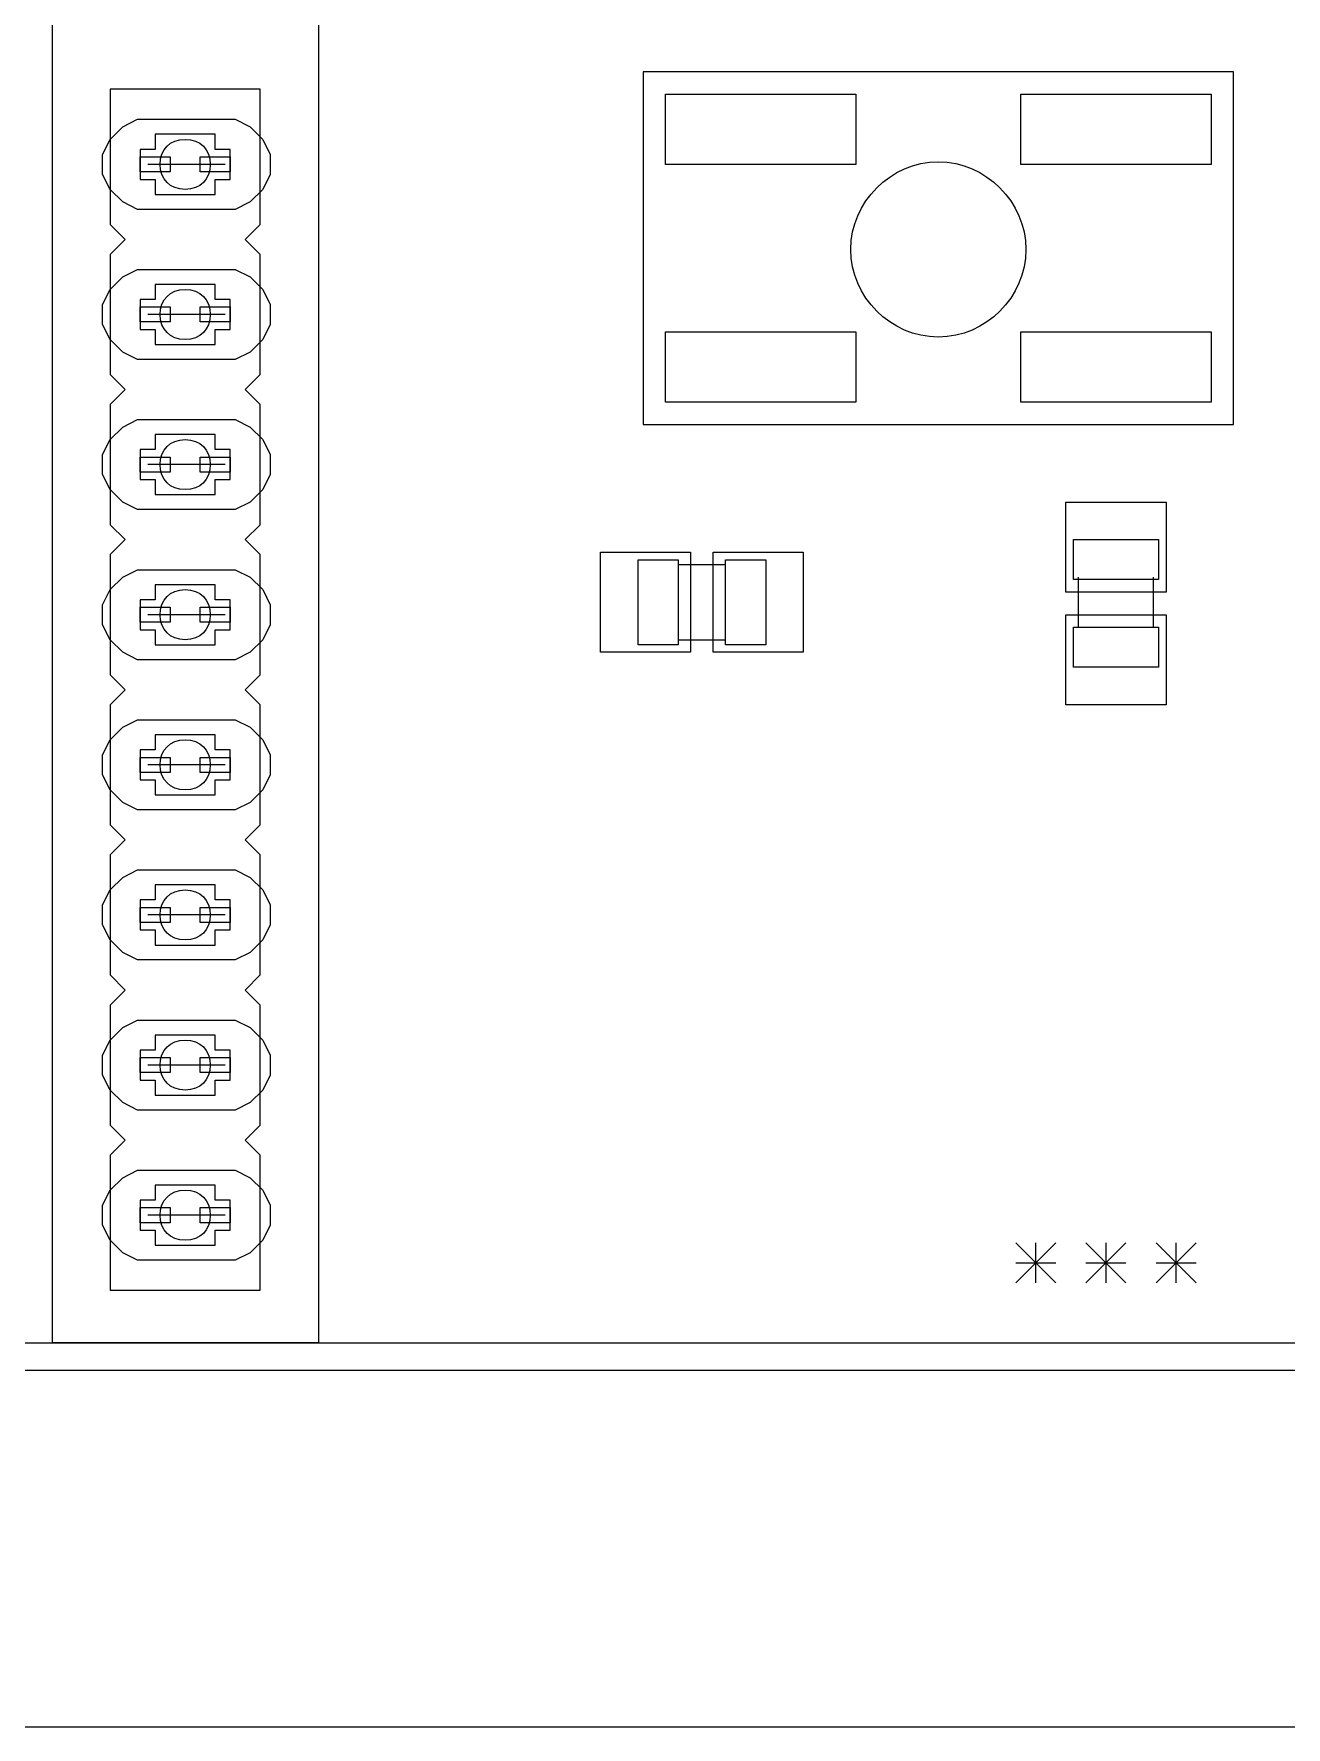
# Model space of a CAD drawing. Extents: x 69 to 170, y 48 to 122.
# Drawn here: x 120.55 to 137.5, y 48 to 70.92 of the extents above; entities that cross this region are included whole.
import ezdxf

# ---------------------------------------------------------------- set-up
doc = ezdxf.new("R2010")
doc.units = 0
for name, color, linetype in [('outline1', 7, 'CONTINUOUS'), ('ref', 7, 'CONTINUOUS'), ('ROB-L-P-2-D', 7, 'CONTINUOUS'), ('ROB-L-P-3--4-D', 7, 'CONTINUOUS'), ('ROB-L-P-5-D', 7, 'CONTINUOUS')]:
    doc.layers.add(name, color=color, linetype=linetype)

msp = doc.modelspace()

# ---------------------------------------------------------------- linework, layer by layer
at = {"layer": 'outline1', "color": 7}
msp.add_line((165.599993, 48), (73.599985, 48), dxfattribs=at)
at = {"layer": 'ref', "color": 3}
for p, q in [((136.783595, 70.407318), (128.790974, 70.407318)), ((128.790974, 70.407318), (128.790974, 65.631591)), ((136.783595, 65.631591), (136.783595, 70.407318)), ((121.577775, 70.1703), (121.577775, 68.341364)), ((123.609552, 70.1703), (121.577775, 70.1703)), ((123.609552, 68.341364), (123.609552, 70.1703)), ((129.096349, 70.101943), (131.670529, 70.101943)), ((129.096349, 69.153854), (129.096349, 70.101943)), ((131.670529, 70.101943), (131.670529, 69.153854)), ((133.905154, 70.101943), (136.479331, 70.101943)), ((133.905154, 69.153854), (133.905154, 70.101943)), ((136.479331, 70.101943), (136.479331, 69.153854)), ((121.747548, 69.662077), (121.950395, 69.763499)), ((121.747548, 69.662077), (121.950395, 69.763499)), ((121.950395, 69.763499), (123.271108, 69.763499)), ((121.950395, 69.763499), (123.271108, 69.763499)), ((123.271108, 69.763499), (123.473955, 69.662077)), ((123.271108, 69.763499), (123.473955, 69.662077)), ((121.476349, 69.289456), (121.577775, 69.492303)), ((121.476349, 69.289456), (121.577775, 69.492303)), ((121.577775, 69.492303), (121.747548, 69.662077)), ((121.577775, 69.492303), (121.747548, 69.662077)), ((122.999909, 69.560652), (122.187414, 69.560652)), ((122.187414, 69.560652), (122.187414, 69.356701)), ((122.999909, 69.356701), (122.999909, 69.560652)), ((123.473955, 69.662077), (123.643729, 69.492303)), ((123.473955, 69.662077), (123.643729, 69.492303)), ((123.643729, 69.492303), (123.745154, 69.289456)), ((123.643729, 69.492303), (123.745154, 69.289456)), ((121.476349, 69.018257), (121.476349, 69.289456)), ((121.476349, 69.018257), (121.476349, 69.289456)), ((122.187414, 69.356701), (121.984572, 69.356701)), ((121.984572, 69.356701), (121.984572, 68.951012)), ((121.984572, 69.255276), (122.390261, 69.255276)), ((121.984572, 69.052434), (121.984572, 69.255276)), ((122.390261, 69.255276), (122.390261, 69.052434)), ((122.797062, 69.255276), (123.203863, 69.255276)), ((122.797062, 69.052434), (122.797062, 69.255276)), ((123.203863, 69.356701), (122.999909, 69.356701)), ((123.203863, 68.951012), (123.203863, 69.356701)), ((123.203863, 69.255276), (123.203863, 69.052434)), ((123.745154, 69.289456), (123.745154, 69.018257)), ((123.745154, 69.289456), (123.745154, 69.018257)), ((121.577775, 68.81541), (121.476349, 69.018257)), ((121.577775, 68.81541), (121.476349, 69.018257)), ((122.390261, 69.052434), (121.984572, 69.052434)), ((123.135506, 69.153854), (122.085997, 69.153854)), ((123.203863, 69.052434), (122.797062, 69.052434)), ((122.932664, 69.153854), (122.932664, 69.153854)), ((123.745154, 69.018257), (123.643729, 68.81541)), ((123.745154, 69.018257), (123.643729, 68.81541)), ((131.670529, 69.153854), (129.096349, 69.153854)), ((136.479331, 69.153854), (133.905154, 69.153854)), ((121.747548, 68.645636), (121.577775, 68.81541)), ((121.747548, 68.645636), (121.577775, 68.81541)), ((121.984572, 68.951012), (122.187414, 68.951012)), ((122.187414, 68.951012), (122.187414, 68.747059)), ((122.999909, 68.747059), (122.999909, 68.951012)), ((122.999909, 68.951012), (123.203863, 68.951012)), ((123.643729, 68.81541), (123.473955, 68.645636)), ((123.643729, 68.81541), (123.473955, 68.645636)), ((121.950395, 68.544211), (121.747548, 68.645636)), ((121.950395, 68.544211), (121.747548, 68.645636)), ((123.271108, 68.544211), (121.950395, 68.544211)), ((123.271108, 68.544211), (121.950395, 68.544211)), ((122.187414, 68.747059), (122.999909, 68.747059)), ((123.473955, 68.645636), (123.271108, 68.544211)), ((123.473955, 68.645636), (123.271108, 68.544211)), ((121.577775, 68.341364), (121.780622, 68.137413)), ((123.40671, 68.137413), (123.609552, 68.341364)), ((121.780622, 68.137413), (121.577775, 67.934563)), ((123.609552, 67.934563), (123.40671, 68.137413)), ((121.577775, 67.934563), (121.577775, 66.309587)), ((123.609552, 66.309587), (123.609552, 67.934563)), ((133.973502, 68.00292), (133.973502, 68.00292)), ((121.577775, 67.46052), (121.747548, 67.6303)), ((121.577775, 67.46052), (121.747548, 67.6303)), ((121.747548, 67.6303), (121.950395, 67.731725)), ((121.747548, 67.6303), (121.950395, 67.731725)), ((121.950395, 67.731725), (123.271108, 67.731725)), ((121.950395, 67.731725), (123.271108, 67.731725)), ((123.271108, 67.731725), (123.473955, 67.6303)), ((123.271108, 67.731725), (123.473955, 67.6303)), ((123.473955, 67.6303), (123.643729, 67.46052)), ((123.473955, 67.6303), (123.643729, 67.46052)), ((121.476349, 67.257679), (121.577775, 67.46052)), ((121.476349, 67.257679), (121.577775, 67.46052)), ((122.999909, 67.527771), (122.187414, 67.527771)), ((122.187414, 67.527771), (122.187414, 67.324924)), ((122.999909, 67.324924), (122.999909, 67.527771)), ((123.643729, 67.46052), (123.745154, 67.257679)), ((123.643729, 67.46052), (123.745154, 67.257679)), ((121.476349, 66.98648), (121.476349, 67.257679)), ((121.476349, 66.98648), (121.476349, 67.257679)), ((122.187414, 67.324924), (121.984572, 67.324924)), ((121.984572, 67.324924), (121.984572, 66.919229)), ((121.984572, 67.223499), (122.390261, 67.223499)), ((121.984572, 67.020652), (121.984572, 67.223499)), ((122.390261, 67.223499), (122.390261, 67.020652)), ((122.797062, 67.223499), (123.203863, 67.223499)), ((122.797062, 67.020652), (122.797062, 67.223499)), ((123.203863, 67.324924), (122.999909, 67.324924)), ((123.203863, 66.919229), (123.203863, 67.324924)), ((123.203863, 67.223499), (123.203863, 67.020652)), ((123.745154, 67.257679), (123.745154, 66.98648)), ((123.745154, 67.257679), (123.745154, 66.98648)), ((121.577775, 66.783633), (121.476349, 66.98648)), ((121.577775, 66.783633), (121.476349, 66.98648)), ((122.390261, 67.020652), (121.984572, 67.020652)), ((123.135506, 67.122077), (122.085997, 67.122077)), ((123.203863, 67.020652), (122.797062, 67.020652)), ((122.932664, 67.122077), (122.932664, 67.122077)), ((123.745154, 66.98648), (123.643729, 66.783633)), ((123.745154, 66.98648), (123.643729, 66.783633)), ((121.747548, 66.613854), (121.577775, 66.783633)), ((121.747548, 66.613854), (121.577775, 66.783633)), ((121.984572, 66.919229), (122.187414, 66.919229)), ((122.187414, 66.919229), (122.187414, 66.715276)), ((122.187414, 66.715276), (122.999909, 66.715276)), ((122.999909, 66.715276), (122.999909, 66.919229)), ((122.999909, 66.919229), (123.203863, 66.919229)), ((123.643729, 66.783633), (123.473955, 66.613854)), ((123.643729, 66.783633), (123.473955, 66.613854)), ((129.096349, 66.885058), (131.670529, 66.885058)), ((129.096349, 65.936966), (129.096349, 66.885058)), ((131.670529, 66.885058), (131.670529, 65.936966)), ((133.905154, 66.885058), (136.479331, 66.885058)), ((133.905154, 65.936966), (133.905154, 66.885058)), ((136.479331, 66.885058), (136.479331, 65.936966)), ((121.950395, 66.512434), (121.747548, 66.613854)), ((121.950395, 66.512434), (121.747548, 66.613854)), ((123.271108, 66.512434), (121.950395, 66.512434)), ((123.271108, 66.512434), (121.950395, 66.512434)), ((123.473955, 66.613854), (123.271108, 66.512434)), ((123.473955, 66.613854), (123.271108, 66.512434)), ((121.577775, 66.309587), (121.780622, 66.105636)), ((123.40671, 66.105636), (123.609552, 66.309587)), ((121.780622, 66.105636), (121.577775, 65.902789)), ((123.609552, 65.902789), (123.40671, 66.105636)), ((121.577775, 65.902789), (121.577775, 64.276701)), ((123.609552, 64.276701), (123.609552, 65.902789)), ((131.670529, 65.936966), (129.096349, 65.936966)), ((136.479331, 65.936966), (133.905154, 65.936966)), ((121.577775, 65.428743), (121.747548, 65.597413)), ((121.577775, 65.428743), (121.747548, 65.597413)), ((121.747548, 65.597413), (121.950395, 65.699939)), ((121.747548, 65.597413), (121.950395, 65.699939)), ((121.950395, 65.699939), (123.271108, 65.699939)), ((121.950395, 65.699939), (123.271108, 65.699939)), ((123.271108, 65.699939), (123.473955, 65.597413)), ((123.271108, 65.699939), (123.473955, 65.597413)), ((123.473955, 65.597413), (123.643729, 65.428743)), ((123.473955, 65.597413), (123.643729, 65.428743)), ((128.790974, 65.631591), (136.783595, 65.631591)), ((121.476349, 65.225896), (121.577775, 65.428743)), ((121.476349, 65.225896), (121.577775, 65.428743)), ((122.999909, 65.495988), (122.187414, 65.495988)), ((122.187414, 65.495988), (122.187414, 65.293147)), ((122.999909, 65.293147), (122.999909, 65.495988)), ((123.643729, 65.428743), (123.745154, 65.225896)), ((123.643729, 65.428743), (123.745154, 65.225896)), ((121.476349, 64.954698), (121.476349, 65.225896)), ((121.476349, 64.954698), (121.476349, 65.225896)), ((122.187414, 65.293147), (121.984572, 65.293147)), ((121.984572, 65.293147), (121.984572, 64.886349)), ((121.984572, 65.191725), (122.390261, 65.191725)), ((121.984572, 64.987771), (121.984572, 65.191725)), ((122.390261, 65.191725), (122.390261, 64.987771)), ((122.797062, 65.191725), (123.203863, 65.191725)), ((122.797062, 64.987771), (122.797062, 65.191725)), ((123.203863, 65.293147), (122.999909, 65.293147)), ((123.203863, 64.886349), (123.203863, 65.293147)), ((123.203863, 65.191725), (123.203863, 64.987771)), ((123.745154, 65.225896), (123.745154, 64.954698)), ((123.745154, 65.225896), (123.745154, 64.954698)), ((121.577775, 64.750747), (121.476349, 64.954698)), ((121.577775, 64.750747), (121.476349, 64.954698)), ((122.390261, 64.987771), (121.984572, 64.987771)), ((121.984572, 64.886349), (122.187414, 64.886349)), ((123.135506, 65.0903), (122.085997, 65.0903)), ((122.187414, 64.886349), (122.187414, 64.683499)), ((123.203863, 64.987771), (122.797062, 64.987771)), ((122.932664, 65.0903), (122.932664, 65.0903)), ((122.999909, 64.683499), (122.999909, 64.886349)), ((122.999909, 64.886349), (123.203863, 64.886349)), ((123.745154, 64.954698), (123.643729, 64.750747)), ((123.745154, 64.954698), (123.643729, 64.750747)), ((121.747548, 64.582077), (121.577775, 64.750747)), ((121.747548, 64.582077), (121.577775, 64.750747)), ((122.187414, 64.683499), (122.999909, 64.683499)), ((123.643729, 64.750747), (123.473955, 64.582077)), ((123.643729, 64.750747), (123.473955, 64.582077)), ((121.950395, 64.480652), (121.747548, 64.582077)), ((121.950395, 64.480652), (121.747548, 64.582077)), ((123.271108, 64.480652), (121.950395, 64.480652)), ((123.271108, 64.480652), (121.950395, 64.480652)), ((123.473955, 64.582077), (123.271108, 64.480652)), ((123.473955, 64.582077), (123.271108, 64.480652)), ((134.514793, 64.582077), (135.869683, 64.582077)), ((134.514793, 63.362789), (134.514793, 64.582077)), ((135.869683, 64.582077), (135.869683, 63.362789)), ((121.577775, 64.276701), (121.780622, 64.073854)), ((123.40671, 64.073854), (123.609552, 64.276701)), ((121.780622, 64.073854), (121.577775, 63.871012)), ((123.609552, 63.871012), (123.40671, 64.073854)), ((134.616218, 64.073854), (135.768261, 64.073854)), ((134.616218, 63.532563), (134.616218, 64.073854)), ((135.768261, 64.073854), (135.768261, 63.532563)), ((121.577775, 63.871012), (121.577775, 62.244924)), ((123.609552, 62.244924), (123.609552, 63.871012)), ((128.215506, 63.90408), (129.434793, 63.90408)), ((128.215506, 62.5503), (128.215506, 63.90408)), ((128.723729, 63.802655), (129.266123, 63.802655)), ((128.723729, 62.651725), (128.723729, 63.802655)), ((129.266123, 63.802655), (129.266123, 62.651725)), ((129.266123, 63.73541), (129.908839, 63.73541)), ((129.434793, 63.90408), (129.434793, 62.5503)), ((129.740169, 63.90408), (130.959456, 63.90408)), ((129.740169, 62.5503), (129.740169, 63.90408)), ((129.908839, 63.802655), (130.451239, 63.802655)), ((129.908839, 62.651725), (129.908839, 63.802655)), ((130.451239, 63.802655), (130.451239, 62.651725)), ((130.959456, 63.90408), (130.959456, 62.5503)), ((121.577775, 63.396966), (121.747548, 63.565636)), ((121.577775, 63.396966), (121.747548, 63.565636)), ((121.747548, 63.565636), (121.950395, 63.667059)), ((121.747548, 63.565636), (121.950395, 63.667059)), ((121.950395, 63.667059), (123.271108, 63.667059)), ((121.950395, 63.667059), (123.271108, 63.667059)), ((123.271108, 63.667059), (123.473955, 63.565636)), ((123.271108, 63.667059), (123.473955, 63.565636)), ((123.473955, 63.565636), (123.643729, 63.396966)), ((123.473955, 63.565636), (123.643729, 63.396966)), ((135.768261, 63.532563), (134.616218, 63.532563)), ((134.684572, 62.888743), (134.684572, 63.565636)), ((135.699909, 62.888743), (135.699909, 63.565636)), ((121.476349, 63.193016), (121.577775, 63.396966)), ((121.476349, 63.193016), (121.577775, 63.396966)), ((122.187414, 63.261364), (121.984572, 63.261364)), ((121.984572, 63.261364), (121.984572, 62.854563)), ((122.999909, 63.464211), (122.187414, 63.464211)), ((122.187414, 63.464211), (122.187414, 63.261364)), ((122.999909, 63.261364), (122.999909, 63.464211)), ((123.203863, 63.261364), (122.999909, 63.261364)), ((123.203863, 62.854563), (123.203863, 63.261364)), ((123.643729, 63.396966), (123.745154, 63.193016)), ((123.643729, 63.396966), (123.745154, 63.193016)), ((135.869683, 63.362789), (134.514793, 63.362789)), ((121.476349, 62.92292), (121.476349, 63.193016)), ((121.476349, 62.92292), (121.476349, 63.193016)), ((121.984572, 63.159939), (122.390261, 63.159939)), ((121.984572, 62.955988), (121.984572, 63.159939)), ((123.135506, 63.057413), (122.085997, 63.057413)), ((122.390261, 63.159939), (122.390261, 62.955988)), ((122.797062, 63.159939), (123.203863, 63.159939)), ((122.797062, 62.955988), (122.797062, 63.159939)), ((122.932664, 63.057413), (122.932664, 63.057413)), ((123.203863, 63.159939), (123.203863, 62.955988)), ((123.745154, 63.193016), (123.745154, 62.92292)), ((123.745154, 63.193016), (123.745154, 62.92292)), ((134.514793, 63.057413), (135.869683, 63.057413)), ((134.514793, 61.839229), (134.514793, 63.057413)), ((135.869683, 63.057413), (135.869683, 61.839229)), ((121.577775, 62.71897), (121.476349, 62.92292)), ((121.577775, 62.71897), (121.476349, 62.92292)), ((122.390261, 62.955988), (121.984572, 62.955988)), ((121.984572, 62.854563), (122.187414, 62.854563)), ((122.187414, 62.854563), (122.187414, 62.651725)), ((123.203863, 62.955988), (122.797062, 62.955988)), ((122.999909, 62.651725), (122.999909, 62.854563)), ((122.999909, 62.854563), (123.203863, 62.854563)), ((123.745154, 62.92292), (123.643729, 62.71897)), ((123.745154, 62.92292), (123.643729, 62.71897)), ((134.616218, 62.888743), (135.768261, 62.888743)), ((134.616218, 62.346349), (134.616218, 62.888743)), ((135.768261, 62.888743), (135.768261, 62.346349)), ((121.747548, 62.5503), (121.577775, 62.71897)), ((121.747548, 62.5503), (121.577775, 62.71897)), ((122.187414, 62.651725), (122.999909, 62.651725)), ((123.643729, 62.71897), (123.473955, 62.5503)), ((123.643729, 62.71897), (123.473955, 62.5503)), ((129.266123, 62.651725), (128.723729, 62.651725)), ((129.266123, 62.71897), (129.908839, 62.71897)), ((130.451239, 62.651725), (129.908839, 62.651725)), ((121.950395, 62.447771), (121.747548, 62.5503)), ((121.950395, 62.447771), (121.747548, 62.5503)), ((123.271108, 62.447771), (121.950395, 62.447771)), ((123.271108, 62.447771), (121.950395, 62.447771)), ((123.473955, 62.5503), (123.271108, 62.447771)), ((123.473955, 62.5503), (123.271108, 62.447771)), ((129.434793, 62.5503), (128.215506, 62.5503)), ((130.959456, 62.5503), (129.740169, 62.5503)), ((135.768261, 62.346349), (134.616218, 62.346349)), ((121.577775, 62.244924), (121.780622, 62.042077)), ((123.40671, 62.042077), (123.609552, 62.244924)), ((121.780622, 62.042077), (121.577775, 61.839229)), ((123.609552, 61.839229), (123.40671, 62.042077)), ((121.577775, 61.839229), (121.577775, 60.213147)), ((123.609552, 60.213147), (123.609552, 61.839229)), ((135.869683, 61.839229), (134.514793, 61.839229)), ((121.577775, 61.36408), (121.747548, 61.533854)), ((121.577775, 61.36408), (121.747548, 61.533854)), ((121.747548, 61.533854), (121.950395, 61.635276)), ((121.747548, 61.533854), (121.950395, 61.635276)), ((121.950395, 61.635276), (123.271108, 61.635276)), ((121.950395, 61.635276), (123.271108, 61.635276)), ((122.999909, 61.432434), (122.187414, 61.432434)), ((122.187414, 61.432434), (122.187414, 61.229587)), ((122.999909, 61.229587), (122.999909, 61.432434)), ((123.271108, 61.635276), (123.473955, 61.533854)), ((123.271108, 61.635276), (123.473955, 61.533854)), ((123.473955, 61.533854), (123.643729, 61.36408)), ((123.473955, 61.533854), (123.643729, 61.36408)), ((121.476349, 61.16123), (121.577775, 61.36408)), ((121.476349, 61.16123), (121.577775, 61.36408)), ((122.187414, 61.229587), (121.984572, 61.229587)), ((121.984572, 61.229587), (121.984572, 60.822789)), ((123.203863, 61.229587), (122.999909, 61.229587)), ((123.203863, 60.822789), (123.203863, 61.229587)), ((123.643729, 61.36408), (123.745154, 61.16123)), ((123.643729, 61.36408), (123.745154, 61.16123)), ((121.476349, 60.890034), (121.476349, 61.16123)), ((121.476349, 60.890034), (121.476349, 61.16123)), ((121.984572, 61.127059), (122.390261, 61.127059)), ((121.984572, 60.924211), (121.984572, 61.127059)), ((123.135506, 61.025636), (122.085997, 61.025636)), ((122.390261, 61.127059), (122.390261, 60.924211)), ((122.797062, 61.127059), (123.203863, 61.127059)), ((122.797062, 60.924211), (122.797062, 61.127059)), ((122.932664, 61.025636), (122.932664, 61.025636)), ((123.203863, 61.127059), (123.203863, 60.924211)), ((123.745154, 61.16123), (123.745154, 60.890034)), ((123.745154, 61.16123), (123.745154, 60.890034)), ((121.577775, 60.687187), (121.476349, 60.890034)), ((121.577775, 60.687187), (121.476349, 60.890034)), ((122.390261, 60.924211), (121.984572, 60.924211)), ((121.984572, 60.822789), (122.187414, 60.822789)), ((122.187414, 60.822789), (122.187414, 60.619939)), ((123.203863, 60.924211), (122.797062, 60.924211)), ((122.999909, 60.619939), (122.999909, 60.822789)), ((122.999909, 60.822789), (123.203863, 60.822789)), ((123.745154, 60.890034), (123.643729, 60.687187)), ((123.745154, 60.890034), (123.643729, 60.687187)), ((121.747548, 60.517413), (121.577775, 60.687187)), ((121.747548, 60.517413), (121.577775, 60.687187)), ((121.950395, 60.415988), (121.747548, 60.517413)), ((121.950395, 60.415988), (121.747548, 60.517413)), ((122.187414, 60.619939), (122.999909, 60.619939)), ((123.473955, 60.517413), (123.271108, 60.415988)), ((123.473955, 60.517413), (123.271108, 60.415988)), ((123.643729, 60.687187), (123.473955, 60.517413)), ((123.643729, 60.687187), (123.473955, 60.517413)), ((123.271108, 60.415988), (121.950395, 60.415988)), ((123.271108, 60.415988), (121.950395, 60.415988)), ((121.577775, 60.213147), (121.780622, 60.0103)), ((123.40671, 60.0103), (123.609552, 60.213147)), ((121.780622, 60.0103), (121.577775, 59.806349)), ((123.609552, 59.806349), (123.40671, 60.0103)), ((121.577775, 59.806349), (121.577775, 58.181364)), ((121.747548, 59.502077), (121.950395, 59.603499)), ((121.747548, 59.502077), (121.950395, 59.603499)), ((121.950395, 59.603499), (123.271108, 59.603499)), ((121.950395, 59.603499), (123.271108, 59.603499)), ((123.271108, 59.603499), (123.473955, 59.502077)), ((123.271108, 59.603499), (123.473955, 59.502077)), ((123.609552, 58.181364), (123.609552, 59.806349)), ((121.577775, 59.332303), (121.747548, 59.502077)), ((121.577775, 59.332303), (121.747548, 59.502077)), ((122.999909, 59.400652), (122.187414, 59.400652)), ((122.187414, 59.400652), (122.187414, 59.196701)), ((122.999909, 59.196701), (122.999909, 59.400652)), ((123.473955, 59.502077), (123.643729, 59.332303)), ((123.473955, 59.502077), (123.643729, 59.332303)), ((121.476349, 59.129456), (121.577775, 59.332303)), ((121.476349, 59.129456), (121.577775, 59.332303)), ((122.187414, 59.196701), (121.984572, 59.196701)), ((121.984572, 59.196701), (121.984572, 58.791012)), ((123.203863, 59.196701), (122.999909, 59.196701)), ((123.203863, 58.791012), (123.203863, 59.196701)), ((123.643729, 59.332303), (123.745154, 59.129456)), ((123.643729, 59.332303), (123.745154, 59.129456)), ((121.476349, 58.858257), (121.476349, 59.129456)), ((121.476349, 58.858257), (121.476349, 59.129456)), ((121.984572, 59.095276), (122.390261, 59.095276)), ((121.984572, 58.892434), (121.984572, 59.095276)), ((123.135506, 58.993854), (122.085997, 58.993854)), ((122.390261, 59.095276), (122.390261, 58.892434)), ((122.797062, 59.095276), (123.203863, 59.095276)), ((122.797062, 58.892434), (122.797062, 59.095276)), ((122.932664, 58.993854), (122.932664, 58.993854)), ((123.203863, 59.095276), (123.203863, 58.892434)), ((123.745154, 59.129456), (123.745154, 58.858257)), ((123.745154, 59.129456), (123.745154, 58.858257)), ((121.577775, 58.65541), (121.476349, 58.858257)), ((121.577775, 58.65541), (121.476349, 58.858257)), ((122.390261, 58.892434), (121.984572, 58.892434)), ((121.984572, 58.791012), (122.187414, 58.791012)), ((122.187414, 58.791012), (122.187414, 58.587059)), ((123.203863, 58.892434), (122.797062, 58.892434)), ((122.999909, 58.587059), (122.999909, 58.791012)), ((122.999909, 58.791012), (123.203863, 58.791012)), ((123.745154, 58.858257), (123.643729, 58.65541)), ((123.745154, 58.858257), (123.643729, 58.65541)), ((121.747548, 58.485636), (121.577775, 58.65541)), ((121.747548, 58.485636), (121.577775, 58.65541)), ((121.950395, 58.384211), (121.747548, 58.485636)), ((121.950395, 58.384211), (121.747548, 58.485636)), ((122.187414, 58.587059), (122.999909, 58.587059)), ((123.473955, 58.485636), (123.271108, 58.384211)), ((123.473955, 58.485636), (123.271108, 58.384211)), ((123.643729, 58.65541), (123.473955, 58.485636)), ((123.643729, 58.65541), (123.473955, 58.485636)), ((123.271108, 58.384211), (121.950395, 58.384211)), ((123.271108, 58.384211), (121.950395, 58.384211)), ((121.577775, 58.181364), (121.780622, 57.977413)), ((123.40671, 57.977413), (123.609552, 58.181364)), ((121.780622, 57.977413), (121.577775, 57.774563)), ((121.577775, 57.774563), (121.577775, 56.149587)), ((123.609552, 57.774563), (123.40671, 57.977413)), ((123.609552, 56.149587), (123.609552, 57.774563)), ((121.747548, 57.4703), (121.950395, 57.571725)), ((121.747548, 57.4703), (121.950395, 57.571725)), ((121.950395, 57.571725), (123.271108, 57.571725)), ((121.950395, 57.571725), (123.271108, 57.571725)), ((123.271108, 57.571725), (123.473955, 57.4703)), ((123.271108, 57.571725), (123.473955, 57.4703)), ((121.577775, 57.30052), (121.747548, 57.4703)), ((121.577775, 57.30052), (121.747548, 57.4703)), ((122.999909, 57.367771), (122.187414, 57.367771)), ((122.187414, 57.367771), (122.187414, 57.164924)), ((122.999909, 57.164924), (122.999909, 57.367771)), ((123.473955, 57.4703), (123.643729, 57.30052)), ((123.473955, 57.4703), (123.643729, 57.30052)), ((121.476349, 57.097679), (121.577775, 57.30052)), ((121.476349, 57.097679), (121.577775, 57.30052)), ((121.476349, 56.82648), (121.476349, 57.097679)), ((121.476349, 56.82648), (121.476349, 57.097679)), ((122.187414, 57.164924), (121.984572, 57.164924)), ((121.984572, 57.164924), (121.984572, 56.759229)), ((123.203863, 57.164924), (122.999909, 57.164924)), ((123.203863, 56.759229), (123.203863, 57.164924)), ((123.643729, 57.30052), (123.745154, 57.097679)), ((123.643729, 57.30052), (123.745154, 57.097679)), ((123.745154, 57.097679), (123.745154, 56.82648)), ((123.745154, 57.097679), (123.745154, 56.82648)), ((121.984572, 57.063499), (122.390261, 57.063499)), ((121.984572, 56.860652), (121.984572, 57.063499)), ((122.390261, 56.860652), (121.984572, 56.860652)), ((123.135506, 56.962077), (122.085997, 56.962077)), ((122.390261, 57.063499), (122.390261, 56.860652)), ((122.797062, 57.063499), (123.203863, 57.063499)), ((122.797062, 56.860652), (122.797062, 57.063499)), ((123.203863, 56.860652), (122.797062, 56.860652)), ((122.932664, 56.962077), (122.932664, 56.962077)), ((123.203863, 57.063499), (123.203863, 56.860652)), ((121.577775, 56.623633), (121.476349, 56.82648)), ((121.577775, 56.623633), (121.476349, 56.82648)), ((121.747548, 56.453854), (121.577775, 56.623633)), ((121.747548, 56.453854), (121.577775, 56.623633)), ((121.984572, 56.759229), (122.187414, 56.759229)), ((122.187414, 56.759229), (122.187414, 56.555276)), ((122.999909, 56.555276), (122.999909, 56.759229)), ((122.999909, 56.759229), (123.203863, 56.759229)), ((123.643729, 56.623633), (123.473955, 56.453854)), ((123.643729, 56.623633), (123.473955, 56.453854)), ((123.745154, 56.82648), (123.643729, 56.623633)), ((123.745154, 56.82648), (123.643729, 56.623633)), ((121.950395, 56.352434), (121.747548, 56.453854)), ((121.950395, 56.352434), (121.747548, 56.453854)), ((122.187414, 56.555276), (122.999909, 56.555276)), ((123.473955, 56.453854), (123.271108, 56.352434)), ((123.473955, 56.453854), (123.271108, 56.352434)), ((123.271108, 56.352434), (121.950395, 56.352434)), ((123.271108, 56.352434), (121.950395, 56.352434)), ((121.577775, 56.149587), (121.780622, 55.945636)), ((121.780622, 55.945636), (121.577775, 55.742789)), ((123.40671, 55.945636), (123.609552, 56.149587)), ((123.609552, 55.742789), (123.40671, 55.945636)), ((121.577775, 55.742789), (121.577775, 53.913854)), ((123.609552, 53.913854), (123.609552, 55.742789)), ((121.747548, 55.437413), (121.950395, 55.539939)), ((121.747548, 55.437413), (121.950395, 55.539939)), ((121.950395, 55.539939), (123.271108, 55.539939)), ((121.950395, 55.539939), (123.271108, 55.539939)), ((123.271108, 55.539939), (123.473955, 55.437413)), ((123.271108, 55.539939), (123.473955, 55.437413)), ((121.476349, 55.065896), (121.577775, 55.268743)), ((121.476349, 55.065896), (121.577775, 55.268743)), ((121.577775, 55.268743), (121.747548, 55.437413)), ((121.577775, 55.268743), (121.747548, 55.437413)), ((122.999909, 55.335988), (122.187414, 55.335988)), ((122.187414, 55.335988), (122.187414, 55.133147)), ((122.999909, 55.133147), (122.999909, 55.335988)), ((123.473955, 55.437413), (123.643729, 55.268743)), ((123.473955, 55.437413), (123.643729, 55.268743)), ((123.643729, 55.268743), (123.745154, 55.065896)), ((123.643729, 55.268743), (123.745154, 55.065896)), ((121.476349, 54.794698), (121.476349, 55.065896)), ((121.476349, 54.794698), (121.476349, 55.065896)), ((122.187414, 55.133147), (121.984572, 55.133147)), ((121.984572, 55.133147), (121.984572, 54.726349)), ((121.984572, 55.031725), (122.390261, 55.031725)), ((121.984572, 54.827771), (121.984572, 55.031725)), ((122.390261, 55.031725), (122.390261, 54.827771)), ((122.797062, 55.031725), (123.203863, 55.031725)), ((122.797062, 54.827771), (122.797062, 55.031725)), ((123.203863, 55.133147), (122.999909, 55.133147)), ((123.203863, 54.726349), (123.203863, 55.133147)), ((123.203863, 55.031725), (123.203863, 54.827771)), ((123.745154, 55.065896), (123.745154, 54.794698)), ((123.745154, 55.065896), (123.745154, 54.794698)), ((121.577775, 54.590747), (121.476349, 54.794698)), ((121.577775, 54.590747), (121.476349, 54.794698)), ((122.390261, 54.827771), (121.984572, 54.827771)), ((123.135506, 54.9303), (122.085997, 54.9303)), ((123.203863, 54.827771), (122.797062, 54.827771)), ((122.932664, 54.9303), (122.932664, 54.9303)), ((123.745154, 54.794698), (123.643729, 54.590747)), ((123.745154, 54.794698), (123.643729, 54.590747)), ((121.747548, 54.422077), (121.577775, 54.590747)), ((121.747548, 54.422077), (121.577775, 54.590747)), ((121.984572, 54.726349), (122.187414, 54.726349)), ((122.187414, 54.726349), (122.187414, 54.523499)), ((122.999909, 54.523499), (122.999909, 54.726349)), ((122.999909, 54.726349), (123.203863, 54.726349)), ((123.643729, 54.590747), (123.473955, 54.422077)), ((123.643729, 54.590747), (123.473955, 54.422077)), ((133.837906, 54.557679), (134.379197, 54.015276)), ((133.837906, 54.015276), (134.379197, 54.557679)), ((134.108001, 54.015276), (134.108001, 54.557679)), ((134.785997, 54.557679), (135.327288, 54.015276)), ((134.785997, 54.015276), (135.327288, 54.557679)), ((135.057196, 54.015276), (135.057196, 54.557679)), ((135.734081, 54.557679), (136.276484, 54.015276)), ((135.734081, 54.015276), (136.276484, 54.557679)), ((136.005285, 54.015276), (136.005285, 54.557679)), ((121.950395, 54.320652), (121.747548, 54.422077)), ((121.950395, 54.320652), (121.747548, 54.422077)), ((122.187414, 54.523499), (122.999909, 54.523499)), ((123.473955, 54.422077), (123.271108, 54.320652)), ((123.473955, 54.422077), (123.271108, 54.320652)), ((123.271108, 54.320652), (121.950395, 54.320652)), ((123.271108, 54.320652), (121.950395, 54.320652)), ((133.837906, 54.28648), (134.379197, 54.28648)), ((134.785997, 54.28648), (135.327288, 54.28648)), ((135.734081, 54.28648), (136.276484, 54.28648)), ((121.577775, 53.913854), (123.609552, 53.913854)), ((76.433243, 52.830166), (162.760169, 52.830166))]:
    msp.add_line(p, q, dxfattribs=at)
for points in [[(122.254668, 69.153854), (122.254668, 69.356701), (122.390261, 69.492303), (122.594215, 69.492303)], [(122.594215, 69.492303), (122.797062, 69.492303), (122.932664, 69.356701), (122.932664, 69.153854)], [(122.594215, 68.81541), (122.390261, 68.81541), (122.254668, 68.951012), (122.254668, 69.153854)], [(122.932664, 69.153854), (122.932664, 68.951012), (122.797062, 68.81541), (122.594215, 68.81541)], [(131.602172, 68.00292), (131.602172, 68.645636), (132.144572, 69.188031), (132.787288, 69.188031)], [(132.787288, 69.188031), (133.431108, 69.188031), (133.973502, 68.645636), (133.973502, 68.00292)], [(132.787288, 66.816701), (132.144572, 66.816701), (131.602172, 67.359101), (131.602172, 68.00292)], [(133.973502, 68.00292), (133.973502, 67.359101), (133.431108, 66.816701), (132.787288, 66.816701)], [(122.254668, 67.122077), (122.254668, 67.324924), (122.390261, 67.46052), (122.594215, 67.46052)], [(122.594215, 67.46052), (122.797062, 67.46052), (122.932664, 67.324924), (122.932664, 67.122077)], [(122.594215, 66.783633), (122.390261, 66.783633), (122.254668, 66.919229), (122.254668, 67.122077)], [(122.932664, 67.122077), (122.932664, 66.919229), (122.797062, 66.783633), (122.594215, 66.783633)], [(122.254668, 65.0903), (122.254668, 65.293147), (122.390261, 65.428743), (122.594215, 65.428743)], [(122.594215, 65.428743), (122.797062, 65.428743), (122.932664, 65.293147), (122.932664, 65.0903)], [(122.594215, 64.750747), (122.390261, 64.750747), (122.254668, 64.886349), (122.254668, 65.0903)], [(122.932664, 65.0903), (122.932664, 64.886349), (122.797062, 64.750747), (122.594215, 64.750747)], [(122.254668, 63.057413), (122.254668, 63.261364), (122.390261, 63.396966), (122.594215, 63.396966)], [(122.594215, 63.396966), (122.797062, 63.396966), (122.932664, 63.261364), (122.932664, 63.057413)], [(122.594215, 62.71897), (122.390261, 62.71897), (122.254668, 62.854563), (122.254668, 63.057413)], [(122.932664, 63.057413), (122.932664, 62.854563), (122.797062, 62.71897), (122.594215, 62.71897)], [(122.254668, 61.025636), (122.254668, 61.229587), (122.390261, 61.36408), (122.594215, 61.36408)], [(122.594215, 61.36408), (122.797062, 61.36408), (122.932664, 61.229587), (122.932664, 61.025636)], [(122.594215, 60.687187), (122.390261, 60.687187), (122.254668, 60.822789), (122.254668, 61.025636)], [(122.932664, 61.025636), (122.932664, 60.822789), (122.797062, 60.687187), (122.594215, 60.687187)], [(122.254668, 58.993854), (122.254668, 59.196701), (122.390261, 59.332303), (122.594215, 59.332303)], [(122.594215, 59.332303), (122.797062, 59.332303), (122.932664, 59.196701), (122.932664, 58.993854)], [(122.594215, 58.65541), (122.390261, 58.65541), (122.254668, 58.791012), (122.254668, 58.993854)], [(122.932664, 58.993854), (122.932664, 58.791012), (122.797062, 58.65541), (122.594215, 58.65541)], [(122.254668, 56.962077), (122.254668, 57.164924), (122.390261, 57.30052), (122.594215, 57.30052)], [(122.594215, 57.30052), (122.797062, 57.30052), (122.932664, 57.164924), (122.932664, 56.962077)], [(122.594215, 56.623633), (122.390261, 56.623633), (122.254668, 56.759229), (122.254668, 56.962077)], [(122.932664, 56.962077), (122.932664, 56.759229), (122.797062, 56.623633), (122.594215, 56.623633)], [(122.254668, 54.9303), (122.254668, 55.133147), (122.390261, 55.268743), (122.594215, 55.268743)], [(122.594215, 55.268743), (122.797062, 55.268743), (122.932664, 55.133147), (122.932664, 54.9303)], [(122.594215, 54.590747), (122.390261, 54.590747), (122.254668, 54.726349), (122.254668, 54.9303)], [(122.932664, 54.9303), (122.932664, 54.726349), (122.797062, 54.590747), (122.594215, 54.590747)]]:
    msp.add_open_spline(points, degree=3, dxfattribs=at)
at = {"layer": 'ROB-L-P-2-D', "color": 7}
for p, q in [((120.799998, 53.200001), (120.799998, 92.400001)), ((124.399999, 92.400001), (124.399999, 53.200001)), ((124.399999, 53.200001), (120.799998, 53.200001))]:
    msp.add_line(p, q, dxfattribs=at)
at = {"layer": 'ROB-L-P-3--4-D', "color": 7}
msp.add_line((79.999995, 53.200001), (159.200006, 53.200001), dxfattribs=at)
at = {"layer": 'ROB-L-P-5-D', "color": 7}
for p, q in [((120.799998, 53.200001), (120.799998, 92.400001)), ((124.399999, 92.400001), (124.399999, 53.200001)), ((124.399999, 53.200001), (120.799998, 53.200001))]:
    msp.add_line(p, q, dxfattribs=at)

doc.saveas('drawing.dxf')
